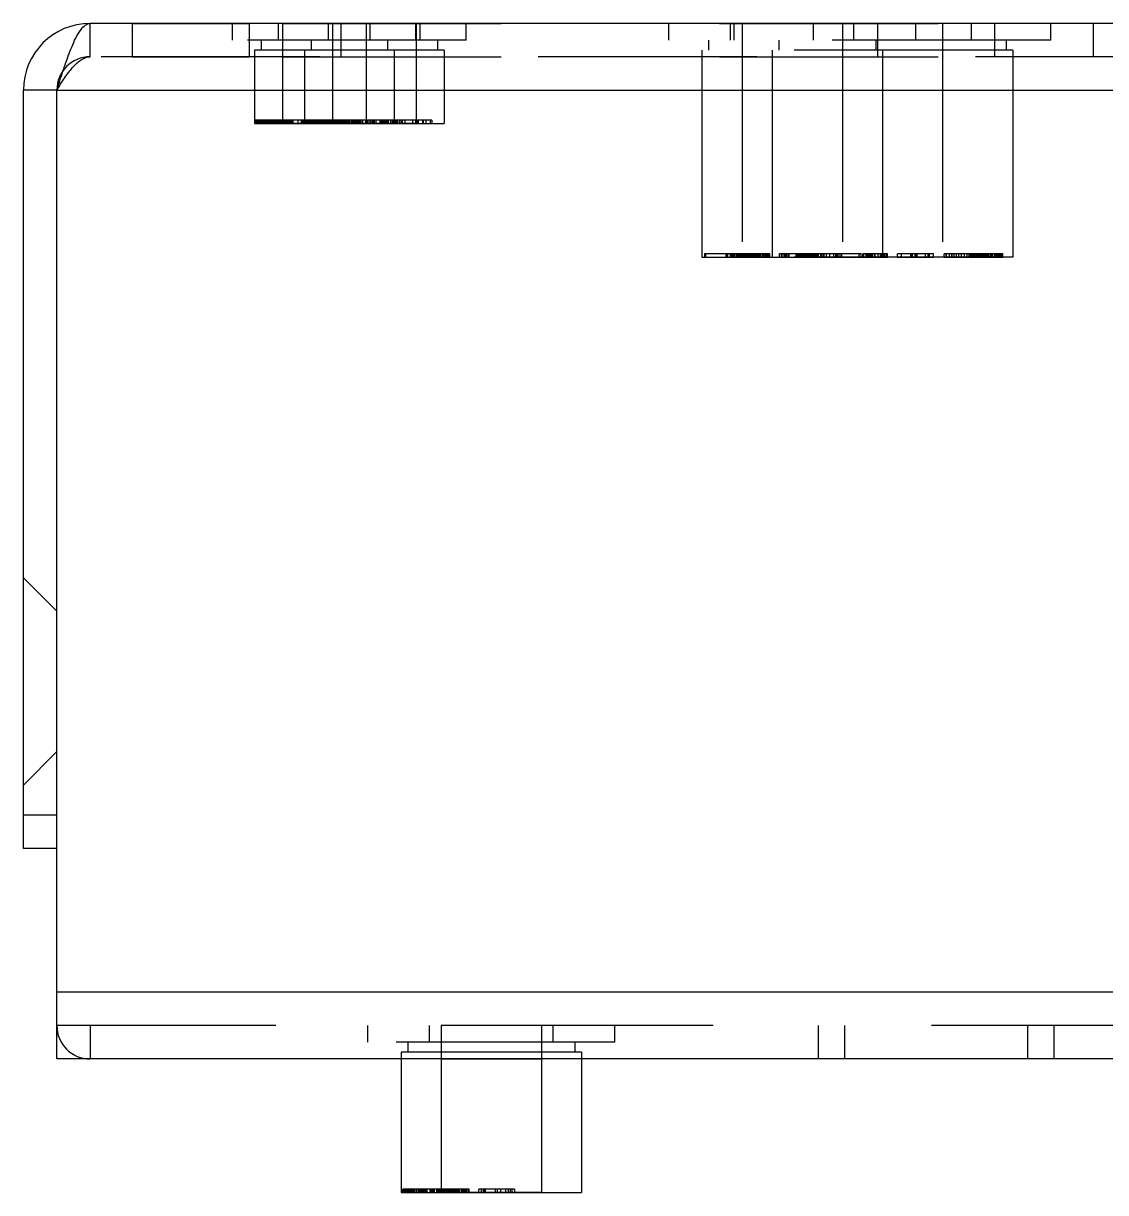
# Model space of a CAD drawing. Header units: millimetres. Extents: x 1262 to 3787, y 0 to 841.
# Drawn here: x 2748.21 to 2780.58, y 243.23 to 278.23 of the extents above; entities that cross this region are included whole.
import ezdxf

# ---------------------------------------------------------------- set-up
doc = ezdxf.new("R2010")
doc.units = ezdxf.units.MM
doc.header["$LTSCALE"] = 65.395
doc.linetypes.add('HIDDEN', pattern=[0.2, 0.1, -0.1])
doc.layers.get('0').update_dxf_attribs({"linetype": 'CONTINUOUS'})
doc.layers.add('02___PRT_ALL_AXES', color=7, linetype='CONTINUOUS')
doc.layers.add('DEFAULT_2', color=8, linetype='HIDDEN')

msp = doc.modelspace()

# ---------------------------------------------------------------- linework, layer by layer
at = {"color": 3, "linetype": 'Continuous'}
for p, q in [((3160.21, 278.226), (2750.21, 278.226)), ((2748.21, 253.526), (2748.21, 276.226)), ((2749.21, 247.226), (2749.21, 276.226)), ((2749.21, 276.226), (2940.18, 276.226)), ((3161.21, 249.226), (2749.21, 249.226)), ((3161.21, 247.226), (2749.21, 247.226))]:
    msp.add_line(p, q, dxfattribs=at)
at = {"color": 7, "linetype": 'Continuous'}
for p, q in [((2749.21, 276.226), (2748.21, 276.226)), ((2749.21, 254.526), (2748.21, 254.526)), ((2749.21, 253.526), (2748.21, 253.526)), ((2759.51, 247.226), (2759.51, 243.226)), ((2764.91, 247.226), (2764.91, 243.226)), ((2759.562, 243.326), (2759.562, 243.226)), ((2759.591, 243.326), (2759.562, 243.326)), ((2759.591, 243.326), (2759.591, 243.226)), ((2760.743, 243.326), (2760.743, 243.226)), ((2760.896, 243.326), (2760.743, 243.326)), ((2760.82, 243.226), (2760.82, 243.326)), ((2760.896, 243.326), (2760.896, 243.226)), ((2761.9, 243.326), (2761.9, 243.226)), ((2762.027, 243.326), (2761.9, 243.326)), ((2761.972, 243.226), (2761.972, 243.326)), ((2762.027, 243.326), (2762.027, 243.226)), ((2762.319, 243.326), (2762.319, 243.226)), ((2762.486, 243.326), (2762.319, 243.326)), ((2762.395, 243.226), (2762.395, 243.326)), ((2762.486, 243.326), (2762.486, 243.226)), ((2762.775, 243.326), (2762.775, 243.226)), ((2762.898, 243.326), (2762.775, 243.326)), ((2762.83, 243.226), (2762.83, 243.326)), ((2762.898, 243.326), (2762.898, 243.226)), ((2759.51, 243.226), (2764.91, 243.226))]:
    msp.add_line(p, q, dxfattribs=at)
at = {"color": 3, "linetype": 'Continuous'}
msp.add_arc((2750.21, 276.226), 2, 90, 180, dxfattribs=at)
for points, knots in [([(2749.657, 277.517), (2749.733, 277.699), (2749.843, 277.971), (2750.099, 278.226), (2750.21, 278.226)], [0, 0, 0, 0, 0.639668, 1, 1, 1, 1]), ([(2749.393, 276.794), (2749.415, 276.859), (2749.497, 277.102), (2749.584, 277.343), (2749.657, 277.517)], [0, 0, 0, 0, 0.267533, 1, 1, 1, 1])]:
    msp.add_open_spline(points, degree=3, knots=knots, dxfattribs=at)
msp.add_open_spline([(2749.21, 276.226), (2749.27, 276.415), (2749.331, 276.605), (2749.393, 276.794)], degree=3, dxfattribs=at)
at = {"layer": '02___PRT_ALL_AXES', "color": 8, "linetype": 'HIDDEN'}
for p, q in [((2751.46, 278.226), (2751.46, 277.226)), ((2751.46, 278.226), (2754.96, 278.226)), ((2754.96, 278.226), (2754.96, 277.226)), ((2755.96, 278.226), (2755.96, 275.226)), ((2755.96, 278.226), (2777.26, 278.226)), ((2757.46, 278.226), (2757.46, 275.226)), ((2757.71, 278.226), (2757.71, 277.226)), ((2758.46, 278.226), (2758.46, 275.226)), ((2759.96, 278.226), (2759.96, 275.226)), ((2769.71, 278.226), (2769.71, 271.226)), ((2772.71, 278.226), (2772.71, 271.226)), ((2773.76, 278.226), (2773.76, 277.226)), ((2775.71, 278.226), (2775.71, 271.226)), ((2777.26, 278.226), (2777.26, 277.226)), ((2751.46, 277.226), (2754.96, 277.226)), ((2755.12, 277.426), (2755.12, 275.226)), ((2755.96, 277.226), (2777.26, 277.226)), ((2756.62, 277.426), (2756.62, 275.226)), ((2759.3, 277.426), (2759.3, 275.226)), ((2760.8, 277.426), (2760.8, 275.226)), ((2768.51, 277.426), (2768.51, 271.226)), ((2770.61, 277.426), (2770.61, 271.226)), ((2773.91, 277.426), (2773.91, 271.226)), ((2777.81, 277.426), (2777.81, 271.226)), ((2759.96, 275.226), (2755.96, 275.226)), ((2777.81, 271.226), (2769.71, 271.226)), ((2760.71, 248.226), (2760.71, 243.226)), ((2763.71, 248.226), (2760.71, 248.226)), ((2763.71, 248.226), (2763.71, 243.226)), ((2759.51, 247.426), (2759.51, 247.226)), ((2760.71, 247.226), (2763.71, 247.226)), ((2764.91, 247.426), (2764.91, 247.226)), ((2763.71, 243.226), (2760.71, 243.226))]:
    msp.add_line(p, q, dxfattribs=at)
at = {"layer": '02___PRT_ALL_AXES', "color": 7, "linetype": 'Continuous'}
for p, q in [((2759.51, 247.226), (2759.51, 243.226)), ((2764.91, 247.226), (2764.91, 243.226))]:
    msp.add_line(p, q, dxfattribs=at)
at = {"layer": 'DEFAULT_2', "color": 8, "linetype": 'HIDDEN'}
for p, q in [((2750.21, 277.226), (2750.21, 278.226)), ((2754.468, 277.726), (2754.468, 278.226)), ((2755.839, 277.726), (2755.839, 278.226)), ((2755.968, 277.726), (2755.968, 278.226)), ((2757.339, 277.726), (2757.339, 278.226)), ((2758.581, 277.726), (2758.581, 278.226)), ((2759.952, 277.726), (2759.952, 278.226)), ((2760.081, 277.726), (2760.081, 278.226)), ((2761.452, 277.726), (2761.452, 278.226)), ((2767.515, 277.726), (2767.515, 278.226)), ((2769.362, 277.726), (2769.362, 278.226)), ((2769.476, 277.726), (2769.476, 278.226)), ((2771.843, 277.726), (2771.843, 278.226)), ((2773.057, 277.726), (2773.057, 278.226)), ((2774.905, 277.726), (2774.905, 278.226)), ((2776.577, 277.726), (2776.577, 278.226)), ((2778.944, 277.726), (2778.944, 278.226)), ((2780.21, 278.226), (2780.21, 277.226)), ((2761.452, 277.726), (2754.468, 277.726)), ((2755.32, 277.726), (2755.32, 277.426)), ((2756.82, 277.726), (2756.82, 277.426)), ((2759.1, 277.726), (2759.1, 277.426)), ((2760.6, 277.726), (2760.6, 277.426)), ((2778.944, 277.726), (2767.515, 277.726)), ((2768.71, 277.726), (2768.71, 277.426)), ((2770.81, 277.726), (2770.81, 277.426)), ((2773.71, 277.726), (2773.71, 277.426)), ((2777.61, 277.726), (2777.61, 277.426)), ((2940.18, 277.226), (2750.21, 277.226)), ((2755.12, 277.426), (2755.12, 275.226)), ((2760.8, 277.426), (2755.12, 277.426)), ((2756.62, 277.426), (2756.62, 275.226)), ((2759.3, 277.426), (2759.3, 275.226)), ((2760.8, 277.426), (2760.8, 275.226)), ((2768.51, 277.426), (2768.51, 271.226)), ((2777.81, 277.426), (2768.51, 277.426)), ((2770.61, 277.426), (2770.61, 271.226)), ((2773.91, 277.426), (2773.91, 271.226)), ((2777.81, 277.426), (2777.81, 271.226)), ((2755.12, 275.226), (2760.8, 275.226)), ((2755.146, 275.226), (2755.146, 275.326)), ((2756.528, 275.326), (2755.146, 275.326)), ((2755.15, 275.226), (2755.15, 275.326)), ((2755.168, 275.226), (2755.168, 275.326)), ((2755.17, 275.326), (2755.17, 275.226)), ((2755.189, 275.226), (2755.189, 275.326)), ((2755.194, 275.226), (2755.194, 275.326)), ((2755.222, 275.226), (2755.222, 275.326)), ((2755.223, 275.226), (2755.223, 275.326)), ((2755.228, 275.226), (2755.228, 275.326)), ((2755.232, 275.226), (2755.232, 275.326)), ((2755.234, 275.226), (2755.234, 275.326)), ((2755.238, 275.226), (2755.238, 275.326)), ((2755.256, 275.226), (2755.256, 275.326)), ((2755.267, 275.226), (2755.267, 275.326)), ((2755.269, 275.226), (2755.269, 275.326)), ((2755.271, 275.226), (2755.271, 275.326)), ((2755.282, 275.226), (2755.282, 275.326)), ((2755.287, 275.226), (2755.287, 275.326)), ((2755.321, 275.226), (2755.321, 275.326)), ((2755.322, 275.226), (2755.322, 275.326)), ((2755.327, 275.226), (2755.327, 275.326)), ((2755.341, 275.226), (2755.341, 275.326)), ((2755.354, 275.226), (2755.354, 275.326)), ((2755.367, 275.226), (2755.367, 275.326)), ((2755.388, 275.226), (2755.388, 275.326)), ((2755.405, 275.226), (2755.405, 275.326)), ((2755.438, 275.226), (2755.438, 275.326)), ((2755.442, 275.226), (2755.442, 275.326)), ((2755.473, 275.226), (2755.473, 275.326)), ((2755.481, 275.226), (2755.481, 275.326)), ((2755.484, 275.226), (2755.484, 275.326)), ((2755.514, 275.226), (2755.514, 275.326)), ((2755.532, 275.226), (2755.532, 275.326)), ((2755.543, 275.226), (2755.543, 275.326)), ((2755.545, 275.226), (2755.545, 275.326)), ((2755.552, 275.226), (2755.552, 275.326)), ((2755.569, 275.226), (2755.569, 275.326)), ((2755.584, 275.226), (2755.584, 275.326)), ((2755.59, 275.226), (2755.59, 275.326)), ((2755.595, 275.226), (2755.595, 275.326)), ((2755.608, 275.226), (2755.608, 275.326)), ((2755.61, 275.226), (2755.61, 275.326)), ((2755.622, 275.226), (2755.622, 275.326)), ((2755.637, 275.226), (2755.637, 275.326)), ((2755.651, 275.226), (2755.651, 275.326)), ((2755.673, 275.226), (2755.673, 275.326)), ((2755.685, 275.226), (2755.685, 275.326)), ((2755.693, 275.226), (2755.693, 275.326)), ((2755.698, 275.226), (2755.698, 275.326)), ((2755.7, 275.226), (2755.7, 275.326)), ((2755.711, 275.226), (2755.711, 275.326)), ((2755.717, 275.226), (2755.717, 275.326)), ((2755.726, 275.226), (2755.726, 275.326)), ((2755.73, 275.226), (2755.73, 275.326)), ((2755.737, 275.226), (2755.737, 275.326)), ((2755.738, 275.226), (2755.738, 275.326)), ((2755.744, 275.226), (2755.744, 275.326)), ((2755.751, 275.226), (2755.751, 275.326)), ((2755.755, 275.226), (2755.755, 275.326)), ((2755.764, 275.226), (2755.764, 275.326)), ((2755.766, 275.226), (2755.766, 275.326)), ((2755.768, 275.226), (2755.768, 275.326)), ((2755.772, 275.226), (2755.772, 275.326)), ((2755.776, 275.226), (2755.776, 275.326)), ((2755.777, 275.226), (2755.777, 275.326)), ((2755.786, 275.226), (2755.786, 275.326)), ((2755.8, 275.226), (2755.8, 275.326)), ((2755.801, 275.226), (2755.801, 275.326)), ((2755.808, 275.226), (2755.808, 275.326)), ((2755.827, 275.226), (2755.827, 275.326)), ((2755.834, 275.226), (2755.834, 275.326)), ((2755.839, 275.226), (2755.839, 275.326)), ((2755.842, 275.226), (2755.842, 275.326)), ((2755.842, 275.226), (2755.842, 275.326)), ((2755.844, 275.226), (2755.844, 275.326)), ((2755.845, 275.326), (2755.845, 275.226)), ((2755.847, 275.226), (2755.847, 275.326)), ((2755.847, 275.226), (2755.847, 275.326)), ((2755.85, 275.226), (2755.85, 275.326)), ((2755.852, 275.226), (2755.852, 275.326)), ((2755.853, 275.226), (2755.853, 275.326)), ((2755.858, 275.226), (2755.858, 275.326)), ((2755.867, 275.226), (2755.867, 275.326)), ((2755.886, 275.226), (2755.886, 275.326)), ((2755.894, 275.226), (2755.894, 275.326)), ((2755.909, 275.226), (2755.909, 275.326)), ((2755.916, 275.326), (2755.916, 275.226)), ((2755.925, 275.226), (2755.925, 275.326)), ((2755.961, 275.226), (2755.961, 275.326)), ((2755.976, 275.226), (2755.976, 275.326)), ((2755.98, 275.226), (2755.98, 275.326)), ((2755.98, 275.226), (2755.98, 275.326)), ((2756.016, 275.226), (2756.016, 275.326)), ((2756.029, 275.226), (2756.029, 275.326)), ((2756.065, 275.226), (2756.065, 275.326)), ((2756.065, 275.226), (2756.065, 275.326)), ((2756.069, 275.226), (2756.069, 275.326)), ((2756.083, 275.226), (2756.083, 275.326)), ((2756.098, 275.226), (2756.098, 275.326)), ((2756.129, 275.226), (2756.129, 275.326)), ((2756.131, 275.226), (2756.131, 275.326)), ((2756.136, 275.226), (2756.136, 275.326)), ((2756.146, 275.226), (2756.146, 275.326)), ((2756.151, 275.226), (2756.151, 275.326)), ((2756.187, 275.226), (2756.187, 275.326)), ((2756.197, 275.226), (2756.197, 275.326)), ((2756.198, 275.226), (2756.198, 275.326)), ((2756.203, 275.226), (2756.203, 275.326)), ((2756.245, 275.226), (2756.245, 275.326)), ((2756.273, 275.226), (2756.273, 275.326)), ((2756.282, 275.226), (2756.282, 275.326)), ((2756.425, 275.226), (2756.425, 275.326)), ((2756.528, 275.226), (2756.528, 275.326)), ((2756.543, 275.226), (2756.543, 275.326)), ((2760.432, 275.326), (2756.543, 275.326)), ((2756.544, 275.226), (2756.544, 275.326)), ((2756.559, 275.226), (2756.559, 275.326)), ((2756.59, 275.226), (2756.59, 275.326)), ((2756.604, 275.226), (2756.604, 275.326)), ((2756.62, 275.226), (2756.62, 275.326)), ((2756.63, 275.226), (2756.63, 275.326)), ((2756.632, 275.226), (2756.632, 275.326)), ((2756.646, 275.226), (2756.646, 275.326)), ((2756.65, 275.226), (2756.65, 275.326)), ((2756.651, 275.226), (2756.651, 275.326)), ((2756.655, 275.226), (2756.655, 275.326)), ((2756.66, 275.226), (2756.66, 275.326)), ((2756.668, 275.226), (2756.668, 275.326)), ((2756.67, 275.326), (2756.67, 275.226)), ((2756.676, 275.226), (2756.676, 275.326)), ((2756.688, 275.226), (2756.688, 275.326)), ((2756.689, 275.226), (2756.689, 275.326)), ((2756.694, 275.226), (2756.694, 275.326)), ((2756.702, 275.226), (2756.702, 275.326)), ((2756.719, 275.326), (2756.719, 275.226)), ((2756.722, 275.226), (2756.722, 275.326)), ((2756.723, 275.226), (2756.723, 275.326)), ((2756.728, 275.226), (2756.728, 275.326)), ((2756.73, 275.226), (2756.73, 275.326)), ((2756.732, 275.226), (2756.732, 275.326)), ((2756.734, 275.226), (2756.734, 275.326)), ((2756.738, 275.226), (2756.738, 275.326)), ((2756.74, 275.226), (2756.74, 275.326)), ((2756.742, 275.226), (2756.742, 275.326)), ((2756.756, 275.226), (2756.756, 275.326)), ((2756.767, 275.226), (2756.767, 275.326)), ((2756.769, 275.226), (2756.769, 275.326)), ((2756.771, 275.226), (2756.771, 275.326)), ((2756.782, 275.226), (2756.782, 275.326)), ((2756.787, 275.226), (2756.787, 275.326)), ((2756.789, 275.226), (2756.789, 275.326)), ((2756.793, 275.226), (2756.793, 275.326)), ((2756.821, 275.226), (2756.821, 275.326)), ((2756.822, 275.226), (2756.822, 275.326)), ((2756.827, 275.226), (2756.827, 275.326)), ((2756.841, 275.226), (2756.841, 275.326)), ((2756.849, 275.226), (2756.849, 275.326)), ((2756.854, 275.226), (2756.854, 275.326)), ((2756.867, 275.226), (2756.867, 275.326)), ((2756.888, 275.226), (2756.888, 275.326)), ((2756.905, 275.226), (2756.905, 275.326)), ((2756.938, 275.226), (2756.938, 275.326)), ((2756.942, 275.226), (2756.942, 275.326)), ((2756.973, 275.226), (2756.973, 275.326)), ((2756.981, 275.226), (2756.981, 275.326)), ((2756.984, 275.226), (2756.984, 275.326)), ((2756.999, 275.226), (2756.999, 275.326)), ((2757.014, 275.226), (2757.014, 275.326)), ((2757.032, 275.226), (2757.032, 275.326)), ((2757.043, 275.226), (2757.043, 275.326)), ((2757.045, 275.226), (2757.045, 275.326)), ((2757.052, 275.226), (2757.052, 275.326)), ((2757.069, 275.226), (2757.069, 275.326)), ((2757.07, 275.326), (2757.07, 275.226)), ((2757.084, 275.226), (2757.084, 275.326)), ((2757.09, 275.226), (2757.09, 275.326)), ((2757.095, 275.226), (2757.095, 275.326)), ((2757.106, 275.226), (2757.106, 275.326)), ((2757.108, 275.226), (2757.108, 275.326)), ((2757.11, 275.226), (2757.11, 275.326)), ((2757.122, 275.226), (2757.122, 275.326)), ((2757.137, 275.226), (2757.137, 275.326)), ((2757.151, 275.226), (2757.151, 275.326)), ((2757.173, 275.226), (2757.173, 275.326)), ((2757.185, 275.226), (2757.185, 275.326)), ((2757.193, 275.226), (2757.193, 275.326)), ((2757.198, 275.226), (2757.198, 275.326)), ((2757.2, 275.226), (2757.2, 275.326)), ((2757.21, 275.226), (2757.21, 275.326)), ((2757.211, 275.226), (2757.211, 275.326)), ((2757.217, 275.226), (2757.217, 275.326)), ((2757.226, 275.226), (2757.226, 275.326)), ((2757.23, 275.226), (2757.23, 275.326)), ((2757.237, 275.226), (2757.237, 275.326)), ((2757.238, 275.226), (2757.238, 275.326)), ((2757.244, 275.226), (2757.244, 275.326)), ((2757.251, 275.226), (2757.251, 275.326)), ((2757.255, 275.226), (2757.255, 275.326)), ((2757.264, 275.226), (2757.264, 275.326)), ((2757.266, 275.226), (2757.266, 275.326)), ((2757.268, 275.226), (2757.268, 275.326)), ((2757.272, 275.226), (2757.272, 275.326)), ((2757.276, 275.226), (2757.276, 275.326)), ((2757.277, 275.226), (2757.277, 275.326)), ((2757.286, 275.226), (2757.286, 275.326)), ((2757.3, 275.226), (2757.3, 275.326)), ((2757.301, 275.226), (2757.301, 275.326)), ((2757.308, 275.226), (2757.308, 275.326)), ((2757.327, 275.226), (2757.327, 275.326)), ((2757.334, 275.226), (2757.334, 275.326)), ((2757.339, 275.226), (2757.339, 275.326)), ((2757.342, 275.226), (2757.342, 275.326)), ((2757.342, 275.226), (2757.342, 275.326)), ((2757.344, 275.226), (2757.344, 275.326)), ((2757.345, 275.326), (2757.345, 275.226)), ((2757.347, 275.226), (2757.347, 275.326)), ((2757.347, 275.226), (2757.347, 275.326)), ((2757.35, 275.226), (2757.35, 275.326)), ((2757.352, 275.226), (2757.352, 275.326)), ((2757.353, 275.226), (2757.353, 275.326)), ((2757.358, 275.226), (2757.358, 275.326)), ((2757.367, 275.226), (2757.367, 275.326)), ((2757.378, 275.226), (2757.378, 275.326)), ((2757.38, 275.226), (2757.38, 275.326)), ((2757.386, 275.226), (2757.386, 275.326)), ((2757.388, 275.226), (2757.388, 275.326)), ((2757.394, 275.226), (2757.394, 275.326)), ((2757.409, 275.226), (2757.409, 275.326)), ((2757.416, 275.326), (2757.416, 275.226)), ((2757.418, 275.226), (2757.418, 275.326)), ((2757.419, 275.226), (2757.419, 275.326)), ((2757.425, 275.226), (2757.425, 275.326)), ((2757.459, 275.226), (2757.459, 275.326)), ((2757.461, 275.226), (2757.461, 275.326)), ((2757.465, 275.226), (2757.465, 275.326)), ((2757.466, 275.226), (2757.466, 275.326)), ((2757.473, 275.226), (2757.473, 275.326)), ((2757.476, 275.226), (2757.476, 275.326)), ((2757.48, 275.226), (2757.48, 275.326)), ((2757.48, 275.226), (2757.48, 275.326)), ((2757.506, 275.226), (2757.506, 275.326)), ((2757.514, 275.226), (2757.514, 275.326)), ((2757.516, 275.226), (2757.516, 275.326)), ((2757.517, 275.226), (2757.517, 275.326)), ((2757.522, 275.326), (2757.522, 275.226)), ((2757.529, 275.226), (2757.529, 275.326)), ((2757.546, 275.226), (2757.546, 275.326)), ((2757.565, 275.226), (2757.565, 275.326)), ((2757.565, 275.226), (2757.565, 275.326)), ((2757.569, 275.226), (2757.569, 275.326)), ((2757.581, 275.226), (2757.581, 275.326)), ((2757.583, 275.226), (2757.583, 275.326)), ((2757.598, 275.226), (2757.598, 275.326)), ((2757.602, 275.226), (2757.602, 275.326)), ((2757.629, 275.226), (2757.629, 275.326)), ((2757.631, 275.226), (2757.631, 275.326)), ((2757.636, 275.226), (2757.636, 275.326)), ((2757.637, 275.226), (2757.637, 275.326)), ((2757.646, 275.226), (2757.646, 275.326)), ((2757.651, 275.226), (2757.651, 275.326)), ((2757.687, 275.226), (2757.687, 275.326)), ((2757.697, 275.226), (2757.697, 275.326)), ((2757.698, 275.226), (2757.698, 275.326)), ((2757.703, 275.226), (2757.703, 275.326)), ((2757.705, 275.226), (2757.705, 275.326)), ((2757.711, 275.226), (2757.711, 275.326)), ((2757.745, 275.226), (2757.745, 275.326)), ((2757.761, 275.226), (2757.761, 275.326)), ((2757.769, 275.226), (2757.769, 275.326)), ((2757.773, 275.226), (2757.773, 275.326)), ((2757.782, 275.226), (2757.782, 275.326)), ((2757.801, 275.226), (2757.801, 275.326)), ((2757.841, 275.226), (2757.841, 275.326)), ((2757.871, 275.226), (2757.871, 275.326)), ((2757.899, 275.226), (2757.899, 275.326)), ((2757.925, 275.226), (2757.925, 275.326)), ((2757.964, 275.226), (2757.964, 275.326)), ((2758.011, 275.226), (2758.011, 275.326)), ((2758.027, 275.326), (2758.027, 275.226)), ((2758.028, 275.226), (2758.028, 275.326)), ((2758.043, 275.226), (2758.043, 275.326)), ((2758.044, 275.226), (2758.044, 275.326)), ((2758.055, 275.226), (2758.055, 275.326)), ((2758.059, 275.226), (2758.059, 275.326)), ((2758.09, 275.226), (2758.09, 275.326)), ((2758.104, 275.226), (2758.104, 275.326)), ((2758.12, 275.226), (2758.12, 275.326)), ((2758.13, 275.226), (2758.13, 275.326)), ((2758.131, 275.226), (2758.131, 275.326)), ((2758.132, 275.226), (2758.132, 275.326)), ((2758.151, 275.226), (2758.151, 275.326)), ((2758.155, 275.226), (2758.155, 275.326)), ((2758.16, 275.226), (2758.16, 275.326)), ((2758.176, 275.226), (2758.176, 275.326)), ((2758.188, 275.226), (2758.188, 275.326)), ((2758.202, 275.226), (2758.202, 275.326)), ((2758.219, 275.326), (2758.219, 275.226)), ((2758.23, 275.226), (2758.23, 275.326)), ((2758.24, 275.226), (2758.24, 275.326)), ((2758.242, 275.226), (2758.242, 275.326)), ((2758.289, 275.226), (2758.289, 275.326)), ((2758.293, 275.226), (2758.293, 275.326)), ((2758.349, 275.226), (2758.349, 275.326)), ((2758.36, 275.226), (2758.36, 275.326)), ((2758.367, 275.226), (2758.367, 275.326)), ((2758.445, 275.326), (2758.445, 275.226)), ((2758.451, 275.226), (2758.451, 275.326)), ((2758.497, 275.226), (2758.497, 275.326)), ((2758.499, 275.226), (2758.499, 275.326)), ((2758.515, 275.326), (2758.515, 275.226)), ((2758.57, 275.326), (2758.57, 275.226)), ((2758.606, 275.226), (2758.606, 275.326)), ((2758.656, 275.226), (2758.656, 275.326)), ((2758.668, 275.326), (2758.668, 275.226)), ((2758.71, 275.226), (2758.71, 275.326)), ((2758.75, 275.326), (2758.75, 275.226)), ((2758.878, 275.226), (2758.878, 275.326)), ((2758.88, 275.226), (2758.88, 275.326)), ((2758.888, 275.226), (2758.888, 275.326)), ((2758.918, 275.226), (2758.918, 275.326)), ((2758.919, 275.226), (2758.919, 275.326)), ((2758.932, 275.326), (2758.932, 275.226)), ((2758.959, 275.226), (2758.959, 275.326)), ((2758.965, 275.226), (2758.965, 275.326)), ((2758.966, 275.226), (2758.966, 275.326)), ((2758.973, 275.226), (2758.973, 275.326)), ((2758.98, 275.226), (2758.98, 275.326)), ((2759.006, 275.226), (2759.006, 275.326)), ((2759.014, 275.226), (2759.014, 275.326)), ((2759.017, 275.226), (2759.017, 275.326)), ((2759.022, 275.326), (2759.022, 275.226)), ((2759.046, 275.226), (2759.046, 275.326)), ((2759.081, 275.226), (2759.081, 275.326)), ((2759.102, 275.226), (2759.102, 275.326)), ((2759.137, 275.226), (2759.137, 275.326)), ((2759.205, 275.226), (2759.205, 275.326)), ((2759.211, 275.226), (2759.211, 275.326)), ((2759.261, 275.226), (2759.261, 275.326)), ((2759.269, 275.226), (2759.269, 275.326)), ((2759.301, 275.226), (2759.301, 275.326)), ((2759.341, 275.226), (2759.341, 275.326)), ((2759.371, 275.226), (2759.371, 275.326)), ((2759.399, 275.226), (2759.399, 275.326)), ((2759.464, 275.226), (2759.464, 275.326)), ((2759.511, 275.226), (2759.511, 275.326)), ((2759.527, 275.326), (2759.527, 275.226)), ((2759.555, 275.226), (2759.555, 275.326)), ((2759.631, 275.226), (2759.631, 275.326)), ((2759.86, 275.226), (2759.86, 275.326)), ((2759.945, 275.326), (2759.945, 275.226)), ((2759.951, 275.226), (2759.951, 275.326)), ((2759.997, 275.226), (2759.997, 275.326)), ((2760.015, 275.326), (2760.015, 275.226)), ((2760.156, 275.226), (2760.156, 275.326)), ((2760.168, 275.326), (2760.168, 275.226)), ((2760.25, 275.326), (2760.25, 275.226)), ((2760.381, 275.326), (2760.381, 275.226)), ((2760.432, 275.326), (2760.432, 275.226)), ((2768.585, 271.326), (2768.585, 271.226)), ((2770.543, 271.326), (2768.585, 271.326)), ((2768.616, 271.326), (2768.616, 271.226)), ((2769.237, 271.226), (2769.237, 271.326)), ((2769.242, 271.226), (2769.242, 271.326)), ((2769.262, 271.226), (2769.262, 271.326)), ((2769.286, 271.226), (2769.286, 271.326)), ((2769.365, 271.226), (2769.365, 271.326)), ((2769.38, 271.226), (2769.38, 271.326)), ((2769.384, 271.226), (2769.384, 271.326)), ((2769.393, 271.226), (2769.393, 271.326)), ((2769.408, 271.226), (2769.408, 271.326)), ((2769.41, 271.226), (2769.41, 271.326)), ((2769.419, 271.226), (2769.419, 271.326)), ((2769.442, 271.226), (2769.442, 271.326)), ((2769.451, 271.226), (2769.451, 271.326)), ((2769.453, 271.226), (2769.453, 271.326)), ((2769.469, 271.226), (2769.469, 271.326)), ((2769.477, 271.226), (2769.477, 271.326)), ((2769.481, 271.226), (2769.481, 271.326)), ((2769.529, 271.226), (2769.529, 271.326)), ((2769.575, 271.226), (2769.575, 271.326)), ((2769.599, 271.226), (2769.599, 271.326)), ((2769.603, 271.226), (2769.603, 271.326)), ((2769.606, 271.226), (2769.606, 271.326)), ((2769.618, 271.226), (2769.618, 271.326)), ((2769.619, 271.226), (2769.619, 271.326)), ((2769.624, 271.226), (2769.624, 271.326)), ((2769.633, 271.226), (2769.633, 271.326)), ((2769.637, 271.226), (2769.637, 271.326)), ((2769.662, 271.226), (2769.662, 271.326)), ((2769.687, 271.226), (2769.687, 271.326)), ((2769.703, 271.226), (2769.703, 271.326)), ((2769.707, 271.226), (2769.707, 271.326)), ((2769.717, 271.226), (2769.717, 271.326)), ((2769.723, 271.226), (2769.723, 271.326)), ((2769.741, 271.226), (2769.741, 271.326)), ((2769.743, 271.326), (2769.743, 271.226)), ((2769.751, 271.226), (2769.751, 271.326)), ((2769.792, 271.226), (2769.792, 271.326)), ((2769.82, 271.226), (2769.82, 271.326)), ((2769.83, 271.226), (2769.83, 271.326)), ((2769.862, 271.226), (2769.862, 271.326)), ((2769.865, 271.226), (2769.865, 271.326)), ((2769.888, 271.226), (2769.888, 271.326)), ((2769.896, 271.326), (2769.896, 271.226)), ((2769.903, 271.226), (2769.903, 271.326)), ((2769.906, 271.226), (2769.906, 271.326)), ((2769.91, 271.226), (2769.91, 271.326)), ((2769.927, 271.226), (2769.927, 271.326)), ((2769.969, 271.226), (2769.969, 271.326)), ((2769.971, 271.226), (2769.971, 271.326)), ((2769.972, 271.226), (2769.972, 271.326)), ((2769.977, 271.226), (2769.977, 271.326)), ((2769.983, 271.226), (2769.983, 271.326)), ((2769.999, 271.226), (2769.999, 271.326)), ((2770.024, 271.226), (2770.024, 271.326)), ((2770.027, 271.226), (2770.027, 271.326)), ((2770.066, 271.226), (2770.066, 271.326)), ((2770.068, 271.226), (2770.068, 271.326)), ((2770.068, 271.226), (2770.068, 271.326)), ((2770.074, 271.226), (2770.074, 271.326)), ((2770.087, 271.226), (2770.087, 271.326)), ((2770.095, 271.226), (2770.095, 271.326)), ((2770.131, 271.226), (2770.131, 271.326)), ((2770.139, 271.226), (2770.139, 271.326)), ((2770.141, 271.226), (2770.141, 271.326)), ((2770.143, 271.226), (2770.143, 271.326)), ((2770.171, 271.226), (2770.171, 271.326)), ((2770.18, 271.226), (2770.18, 271.326)), ((2770.21, 271.226), (2770.21, 271.326)), ((2770.243, 271.226), (2770.243, 271.326)), ((2770.261, 271.226), (2770.261, 271.326)), ((2770.315, 271.226), (2770.315, 271.326)), ((2770.316, 271.226), (2770.316, 271.326)), ((2770.352, 271.226), (2770.352, 271.326)), ((2770.393, 271.226), (2770.393, 271.326)), ((2770.425, 271.226), (2770.425, 271.326)), ((2770.428, 271.226), (2770.428, 271.326)), ((2770.466, 271.226), (2770.466, 271.326)), ((2770.515, 271.226), (2770.515, 271.326)), ((2770.517, 271.226), (2770.517, 271.326)), ((2770.543, 271.226), (2770.543, 271.326)), ((2770.832, 271.226), (2770.832, 271.326)), ((2773.275, 271.326), (2770.832, 271.326)), ((2770.893, 271.226), (2770.893, 271.326)), ((2770.9, 271.326), (2770.9, 271.226)), ((2770.972, 271.226), (2770.972, 271.326)), ((2770.998, 271.226), (2770.998, 271.326)), ((2771.015, 271.226), (2771.015, 271.326)), ((2771.019, 271.226), (2771.019, 271.326)), ((2771.027, 271.326), (2771.027, 271.226)), ((2771.092, 271.226), (2771.092, 271.326)), ((2771.12, 271.226), (2771.12, 271.326)), ((2771.319, 271.326), (2771.319, 271.226)), ((2771.354, 271.226), (2771.354, 271.326)), ((2771.364, 271.226), (2771.364, 271.326)), ((2771.38, 271.226), (2771.38, 271.326)), ((2771.395, 271.226), (2771.395, 271.326)), ((2771.403, 271.226), (2771.403, 271.326)), ((2771.428, 271.226), (2771.428, 271.326)), ((2771.47, 271.226), (2771.47, 271.326)), ((2771.482, 271.226), (2771.482, 271.326)), ((2771.484, 271.226), (2771.484, 271.326)), ((2771.486, 271.326), (2771.486, 271.226)), ((2771.506, 271.226), (2771.506, 271.326)), ((2771.51, 271.226), (2771.51, 271.326)), ((2771.514, 271.226), (2771.514, 271.326)), ((2771.526, 271.226), (2771.526, 271.326)), ((2771.55, 271.226), (2771.55, 271.326)), ((2771.574, 271.226), (2771.574, 271.326)), ((2771.607, 271.226), (2771.607, 271.326)), ((2771.627, 271.226), (2771.627, 271.326)), ((2771.643, 271.226), (2771.643, 271.326)), ((2771.649, 271.226), (2771.649, 271.326)), ((2771.669, 271.226), (2771.669, 271.326)), ((2771.677, 271.226), (2771.677, 271.326)), ((2771.716, 271.226), (2771.716, 271.326)), ((2771.72, 271.226), (2771.72, 271.326)), ((2771.736, 271.226), (2771.736, 271.326)), ((2771.739, 271.226), (2771.739, 271.326)), ((2771.75, 271.226), (2771.75, 271.326)), ((2771.767, 271.226), (2771.767, 271.326)), ((2771.773, 271.226), (2771.773, 271.326)), ((2771.775, 271.326), (2771.775, 271.226)), ((2771.791, 271.226), (2771.791, 271.326)), ((2771.806, 271.226), (2771.806, 271.326)), ((2771.829, 271.226), (2771.829, 271.326)), ((2771.83, 271.226), (2771.83, 271.326)), ((2771.833, 271.226), (2771.833, 271.326)), ((2771.838, 271.226), (2771.838, 271.326)), ((2771.841, 271.226), (2771.841, 271.326)), ((2771.842, 271.226), (2771.842, 271.326)), ((2771.848, 271.226), (2771.848, 271.326)), ((2771.873, 271.226), (2771.873, 271.326)), ((2771.889, 271.226), (2771.889, 271.326)), ((2771.898, 271.326), (2771.898, 271.226)), ((2771.918, 271.226), (2771.918, 271.326)), ((2771.924, 271.226), (2771.924, 271.326)), ((2771.93, 271.226), (2771.93, 271.326)), ((2771.944, 271.226), (2771.944, 271.326)), ((2771.946, 271.226), (2771.946, 271.326)), ((2771.967, 271.226), (2771.967, 271.326)), ((2772, 271.226), (2772, 271.326)), ((2772.07, 271.226), (2772.07, 271.326)), ((2772.084, 271.226), (2772.084, 271.326)), ((2772.133, 271.226), (2772.133, 271.326)), ((2772.165, 271.226), (2772.165, 271.326)), ((2772.24, 271.226), (2772.24, 271.326)), ((2772.339, 271.226), (2772.339, 271.326)), ((2772.452, 271.226), (2772.452, 271.326)), ((2772.514, 271.226), (2772.514, 271.326)), ((2772.557, 271.226), (2772.557, 271.326)), ((2772.588, 271.226), (2772.588, 271.326)), ((2772.645, 271.226), (2772.645, 271.326)), ((2772.693, 271.226), (2772.693, 271.326)), ((2773.217, 271.226), (2773.217, 271.326)), ((2773.275, 271.226), (2773.275, 271.326)), ((2773.323, 271.226), (2773.323, 271.326)), ((2774.061, 271.326), (2773.323, 271.326)), ((2773.325, 271.226), (2773.325, 271.326)), ((2773.351, 271.226), (2773.351, 271.326)), ((2773.418, 271.226), (2773.418, 271.326)), ((2773.438, 271.226), (2773.438, 271.326)), ((2773.446, 271.226), (2773.446, 271.326)), ((2773.452, 271.226), (2773.452, 271.326)), ((2773.481, 271.226), (2773.481, 271.326)), ((2773.493, 271.226), (2773.493, 271.326)), ((2773.536, 271.226), (2773.536, 271.326)), ((2773.561, 271.226), (2773.561, 271.326)), ((2773.592, 271.226), (2773.592, 271.326)), ((2773.614, 271.226), (2773.614, 271.326)), ((2773.674, 271.226), (2773.674, 271.326)), ((2773.696, 271.226), (2773.696, 271.326)), ((2773.78, 271.226), (2773.78, 271.326)), ((2773.782, 271.226), (2773.782, 271.326)), ((2773.851, 271.226), (2773.851, 271.326)), ((2773.869, 271.226), (2773.869, 271.326)), ((2773.903, 271.226), (2773.903, 271.326)), ((2773.938, 271.226), (2773.938, 271.326)), ((2773.966, 271.226), (2773.966, 271.326)), ((2774.022, 271.226), (2774.022, 271.326)), ((2774.061, 271.226), (2774.061, 271.326)), ((2774.358, 271.226), (2774.358, 271.326)), ((2775.433, 271.326), (2774.358, 271.326)), ((2774.478, 271.226), (2774.478, 271.326)), ((2774.759, 271.226), (2774.759, 271.326)), ((2774.792, 271.226), (2774.792, 271.326)), ((2774.808, 271.226), (2774.808, 271.326)), ((2774.891, 271.226), (2774.891, 271.326)), ((2774.919, 271.226), (2774.919, 271.326)), ((2774.952, 271.226), (2774.952, 271.326)), ((2775.2, 271.226), (2775.2, 271.326)), ((2775.273, 271.226), (2775.273, 271.326)), ((2775.289, 271.226), (2775.289, 271.326)), ((2775.32, 271.226), (2775.32, 271.326)), ((2775.433, 271.226), (2775.433, 271.326)), ((2775.757, 271.226), (2775.757, 271.326)), ((2777.51, 271.326), (2775.757, 271.326)), ((2775.819, 271.226), (2775.819, 271.326)), ((2775.828, 271.226), (2775.828, 271.326)), ((2775.913, 271.226), (2775.913, 271.326)), ((2775.988, 271.226), (2775.988, 271.326)), ((2775.994, 271.226), (2775.994, 271.326)), ((2776.056, 271.226), (2776.056, 271.326)), ((2776.121, 271.226), (2776.121, 271.326)), ((2776.196, 271.226), (2776.196, 271.326)), ((2776.277, 271.226), (2776.277, 271.326)), ((2776.362, 271.226), (2776.362, 271.326)), ((2776.366, 271.226), (2776.366, 271.326)), ((2776.444, 271.226), (2776.444, 271.326)), ((2776.507, 271.226), (2776.507, 271.326)), ((2776.509, 271.226), (2776.509, 271.326)), ((2776.519, 271.226), (2776.519, 271.326)), ((2776.522, 271.226), (2776.522, 271.326)), ((2776.536, 271.226), (2776.536, 271.326)), ((2776.561, 271.226), (2776.561, 271.326)), ((2776.582, 271.226), (2776.582, 271.326)), ((2776.612, 271.226), (2776.612, 271.326)), ((2776.616, 271.226), (2776.616, 271.326)), ((2776.629, 271.226), (2776.629, 271.326)), ((2776.642, 271.226), (2776.642, 271.326)), ((2776.642, 271.226), (2776.642, 271.326)), ((2776.649, 271.226), (2776.649, 271.326)), ((2776.653, 271.226), (2776.653, 271.326)), ((2776.663, 271.226), (2776.663, 271.326)), ((2776.664, 271.226), (2776.664, 271.326)), ((2776.665, 271.226), (2776.665, 271.326)), ((2776.669, 271.226), (2776.669, 271.326)), ((2776.671, 271.226), (2776.671, 271.326)), ((2776.687, 271.226), (2776.687, 271.326)), ((2776.726, 271.226), (2776.726, 271.326)), ((2776.731, 271.226), (2776.731, 271.326)), ((2776.739, 271.226), (2776.739, 271.326)), ((2776.752, 271.226), (2776.752, 271.326)), ((2776.757, 271.226), (2776.757, 271.326)), ((2776.766, 271.226), (2776.766, 271.326)), ((2776.769, 271.226), (2776.769, 271.326)), ((2776.773, 271.226), (2776.773, 271.326)), ((2776.788, 271.226), (2776.788, 271.326)), ((2776.803, 271.226), (2776.803, 271.326)), ((2776.828, 271.226), (2776.828, 271.326)), ((2776.843, 271.226), (2776.843, 271.326)), ((2776.854, 271.226), (2776.854, 271.326)), ((2776.86, 271.226), (2776.86, 271.326)), ((2776.868, 271.226), (2776.868, 271.326)), ((2776.879, 271.226), (2776.879, 271.326)), ((2776.883, 271.226), (2776.883, 271.326)), ((2776.904, 271.226), (2776.904, 271.326)), ((2776.905, 271.226), (2776.905, 271.326)), ((2776.92, 271.226), (2776.92, 271.326)), ((2776.932, 271.226), (2776.932, 271.326)), ((2776.952, 271.226), (2776.952, 271.326)), ((2776.953, 271.226), (2776.953, 271.326)), ((2776.956, 271.226), (2776.956, 271.326)), ((2776.987, 271.226), (2776.987, 271.326)), ((2777.006, 271.226), (2777.006, 271.326)), ((2777.008, 271.226), (2777.008, 271.326)), ((2777.018, 271.226), (2777.018, 271.326)), ((2777.022, 271.226), (2777.022, 271.326)), ((2777.025, 271.226), (2777.025, 271.326)), ((2777.037, 271.226), (2777.037, 271.326)), ((2777.039, 271.226), (2777.039, 271.326)), ((2777.041, 271.226), (2777.041, 271.326)), ((2777.053, 271.226), (2777.053, 271.326)), ((2777.087, 271.226), (2777.087, 271.326)), ((2777.088, 271.226), (2777.088, 271.326)), ((2777.093, 271.226), (2777.093, 271.326)), ((2777.14, 271.226), (2777.14, 271.326)), ((2777.172, 271.226), (2777.172, 271.326)), ((2777.176, 271.226), (2777.176, 271.326)), ((2777.204, 271.226), (2777.204, 271.326)), ((2777.257, 271.226), (2777.257, 271.326)), ((2777.261, 271.226), (2777.261, 271.326)), ((2777.271, 271.226), (2777.271, 271.326)), ((2777.285, 271.226), (2777.285, 271.326)), ((2777.289, 271.226), (2777.289, 271.326)), ((2777.305, 271.226), (2777.305, 271.326)), ((2777.321, 271.226), (2777.321, 271.326)), ((2777.326, 271.226), (2777.326, 271.326)), ((2777.349, 271.226), (2777.349, 271.326)), ((2777.352, 271.226), (2777.352, 271.326)), ((2777.367, 271.226), (2777.367, 271.326)), ((2777.372, 271.226), (2777.372, 271.326)), ((2777.387, 271.226), (2777.387, 271.326)), ((2777.387, 271.226), (2777.387, 271.326)), ((2777.398, 271.226), (2777.398, 271.326)), ((2777.403, 271.226), (2777.403, 271.326)), ((2777.414, 271.226), (2777.414, 271.326)), ((2777.432, 271.226), (2777.432, 271.326)), ((2777.436, 271.226), (2777.436, 271.326)), ((2777.454, 271.226), (2777.454, 271.326)), ((2777.478, 271.226), (2777.478, 271.326)), ((2777.493, 271.226), (2777.493, 271.326)), ((2777.503, 271.226), (2777.503, 271.326)), ((2777.51, 271.226), (2777.51, 271.326)), ((2768.51, 271.226), (2774.061, 271.226)), ((2774.358, 271.226), (2775.433, 271.226)), ((2775.757, 271.226), (2777.51, 271.226)), ((2749.21, 260.626), (2748.21, 261.626)), ((2749.21, 256.426), (2748.21, 255.426)), ((3161.21, 248.226), (2749.21, 248.226)), ((2750.21, 248.226), (2750.21, 247.226)), ((2758.515, 247.726), (2758.515, 248.226)), ((2760.362, 247.726), (2760.362, 248.226)), ((2764.057, 247.726), (2764.057, 248.226)), ((2765.905, 247.726), (2765.905, 248.226)), ((2771.987, 248.226), (2771.987, 247.226)), ((2772.77, 248.226), (2772.77, 247.226)), ((2778.25, 248.226), (2778.25, 247.226)), ((2779.033, 248.226), (2779.033, 247.226)), ((2765.905, 247.726), (2758.515, 247.726)), ((2759.71, 247.726), (2759.71, 247.426)), ((2764.71, 247.726), (2764.71, 247.426)), ((2759.51, 247.426), (2759.51, 247.226)), ((2764.91, 247.426), (2759.51, 247.426)), ((2764.91, 247.426), (2764.91, 247.226)), ((2759.56, 243.226), (2759.56, 243.326)), ((2759.562, 243.326), (2759.56, 243.326)), ((2760.743, 243.326), (2759.591, 243.326)), ((2759.599, 243.226), (2759.599, 243.326)), ((2759.633, 243.226), (2759.633, 243.326)), ((2759.665, 243.226), (2759.665, 243.326)), ((2759.668, 243.226), (2759.668, 243.326)), ((2759.668, 243.226), (2759.668, 243.326)), ((2759.693, 243.226), (2759.693, 243.326)), ((2759.696, 243.226), (2759.696, 243.326)), ((2759.718, 243.226), (2759.718, 243.326)), ((2759.732, 243.226), (2759.732, 243.326)), ((2759.749, 243.226), (2759.749, 243.326)), ((2759.763, 243.226), (2759.763, 243.326)), ((2759.787, 243.226), (2759.787, 243.326)), ((2759.807, 243.226), (2759.807, 243.326)), ((2759.814, 243.226), (2759.814, 243.326)), ((2759.846, 243.226), (2759.846, 243.326)), ((2759.848, 243.226), (2759.848, 243.326)), ((2759.879, 243.226), (2759.879, 243.326)), ((2759.907, 243.226), (2759.907, 243.326)), ((2759.915, 243.226), (2759.915, 243.326)), ((2759.959, 243.226), (2759.959, 243.326)), ((2759.987, 243.226), (2759.987, 243.326)), ((2760.042, 243.226), (2760.042, 243.326)), ((2760.056, 243.226), (2760.056, 243.326)), ((2760.061, 243.226), (2760.061, 243.326)), ((2760.081, 243.226), (2760.081, 243.326)), ((2760.093, 243.226), (2760.093, 243.326)), ((2760.106, 243.226), (2760.106, 243.326)), ((2760.108, 243.226), (2760.108, 243.326)), ((2760.141, 243.226), (2760.141, 243.326)), ((2760.174, 243.226), (2760.174, 243.326)), ((2760.184, 243.226), (2760.184, 243.326)), ((2760.212, 243.226), (2760.212, 243.326)), ((2760.214, 243.226), (2760.214, 243.326)), ((2760.237, 243.226), (2760.237, 243.326)), ((2760.242, 243.226), (2760.242, 243.326)), ((2760.262, 243.226), (2760.262, 243.326)), ((2760.286, 243.226), (2760.286, 243.326)), ((2760.374, 243.226), (2760.374, 243.326)), ((2760.38, 243.226), (2760.38, 243.326)), ((2760.384, 243.226), (2760.384, 243.326)), ((2760.408, 243.226), (2760.408, 243.326)), ((2760.41, 243.226), (2760.41, 243.326)), ((2760.419, 243.226), (2760.419, 243.326)), ((2760.442, 243.226), (2760.442, 243.326)), ((2760.451, 243.226), (2760.451, 243.326)), ((2760.453, 243.226), (2760.453, 243.326)), ((2760.477, 243.226), (2760.477, 243.326)), ((2760.478, 243.226), (2760.478, 243.326)), ((2760.481, 243.226), (2760.481, 243.326)), ((2760.507, 243.226), (2760.507, 243.326)), ((2760.575, 243.226), (2760.575, 243.326)), ((2760.599, 243.226), (2760.599, 243.326)), ((2760.603, 243.226), (2760.603, 243.326)), ((2760.606, 243.226), (2760.606, 243.326)), ((2760.618, 243.226), (2760.618, 243.326)), ((2760.619, 243.226), (2760.619, 243.326)), ((2760.624, 243.226), (2760.624, 243.326)), ((2760.633, 243.226), (2760.633, 243.326)), ((2760.637, 243.226), (2760.637, 243.326)), ((2760.662, 243.226), (2760.662, 243.326)), ((2760.687, 243.226), (2760.687, 243.326)), ((2760.703, 243.226), (2760.703, 243.326)), ((2760.707, 243.226), (2760.707, 243.326)), ((2760.717, 243.226), (2760.717, 243.326)), ((2760.723, 243.226), (2760.723, 243.326)), ((2760.741, 243.226), (2760.741, 243.326)), ((2760.751, 243.226), (2760.751, 243.326)), ((2760.792, 243.226), (2760.792, 243.326)), ((2760.83, 243.226), (2760.83, 243.326)), ((2760.862, 243.226), (2760.862, 243.326)), ((2760.865, 243.226), (2760.865, 243.326)), ((2760.888, 243.226), (2760.888, 243.326)), ((2761.543, 243.326), (2760.896, 243.326)), ((2760.903, 243.226), (2760.903, 243.326)), ((2760.906, 243.226), (2760.906, 243.326)), ((2760.91, 243.226), (2760.91, 243.326)), ((2760.927, 243.226), (2760.927, 243.326)), ((2760.969, 243.226), (2760.969, 243.326)), ((2760.971, 243.226), (2760.971, 243.326)), ((2760.972, 243.226), (2760.972, 243.326)), ((2760.977, 243.226), (2760.977, 243.326)), ((2760.983, 243.226), (2760.983, 243.326)), ((2760.999, 243.226), (2760.999, 243.326)), ((2761.024, 243.226), (2761.024, 243.326)), ((2761.027, 243.226), (2761.027, 243.326)), ((2761.066, 243.226), (2761.066, 243.326)), ((2761.068, 243.226), (2761.068, 243.326)), ((2761.068, 243.226), (2761.068, 243.326)), ((2761.074, 243.226), (2761.074, 243.326)), ((2761.087, 243.226), (2761.087, 243.326)), ((2761.095, 243.226), (2761.095, 243.326)), ((2761.131, 243.226), (2761.131, 243.326)), ((2761.139, 243.226), (2761.139, 243.326)), ((2761.141, 243.226), (2761.141, 243.326)), ((2761.143, 243.226), (2761.143, 243.326)), ((2761.171, 243.226), (2761.171, 243.326)), ((2761.18, 243.226), (2761.18, 243.326)), ((2761.21, 243.226), (2761.21, 243.326)), ((2761.243, 243.226), (2761.243, 243.326)), ((2761.261, 243.226), (2761.261, 243.326)), ((2761.315, 243.226), (2761.315, 243.326)), ((2761.316, 243.226), (2761.316, 243.326)), ((2761.352, 243.226), (2761.352, 243.326)), ((2761.393, 243.226), (2761.393, 243.326)), ((2761.425, 243.226), (2761.425, 243.326)), ((2761.428, 243.226), (2761.428, 243.326)), ((2761.466, 243.226), (2761.466, 243.326)), ((2761.515, 243.226), (2761.515, 243.326)), ((2761.517, 243.226), (2761.517, 243.326)), ((2761.543, 243.226), (2761.543, 243.326)), ((2761.832, 243.226), (2761.832, 243.326)), ((2761.9, 243.326), (2761.832, 243.326)), ((2762.019, 243.226), (2762.019, 243.326)), ((2762.319, 243.326), (2762.027, 243.326)), ((2762.775, 243.326), (2762.486, 243.326)), ((2762.643, 243.226), (2762.643, 243.326)), ((2762.72, 243.226), (2762.72, 243.326))]:
    msp.add_line(p, q, dxfattribs=at)
for centre, start, end in [((2750.21, 276.226), 90, 180), ((2750.21, 248.226), 180, 270)]:
    msp.add_arc(centre, 1, start, end, dxfattribs=at)
msp.add_open_spline([(2749.21, 276.226), (2749.365, 276.469), (2749.596, 276.869), (2750.017, 277.226), (2750.21, 277.226)], degree=3, knots=[0, 0, 0, 0, 0.599051, 1, 1, 1, 1], dxfattribs=at)

doc.saveas('drawing.dxf')
